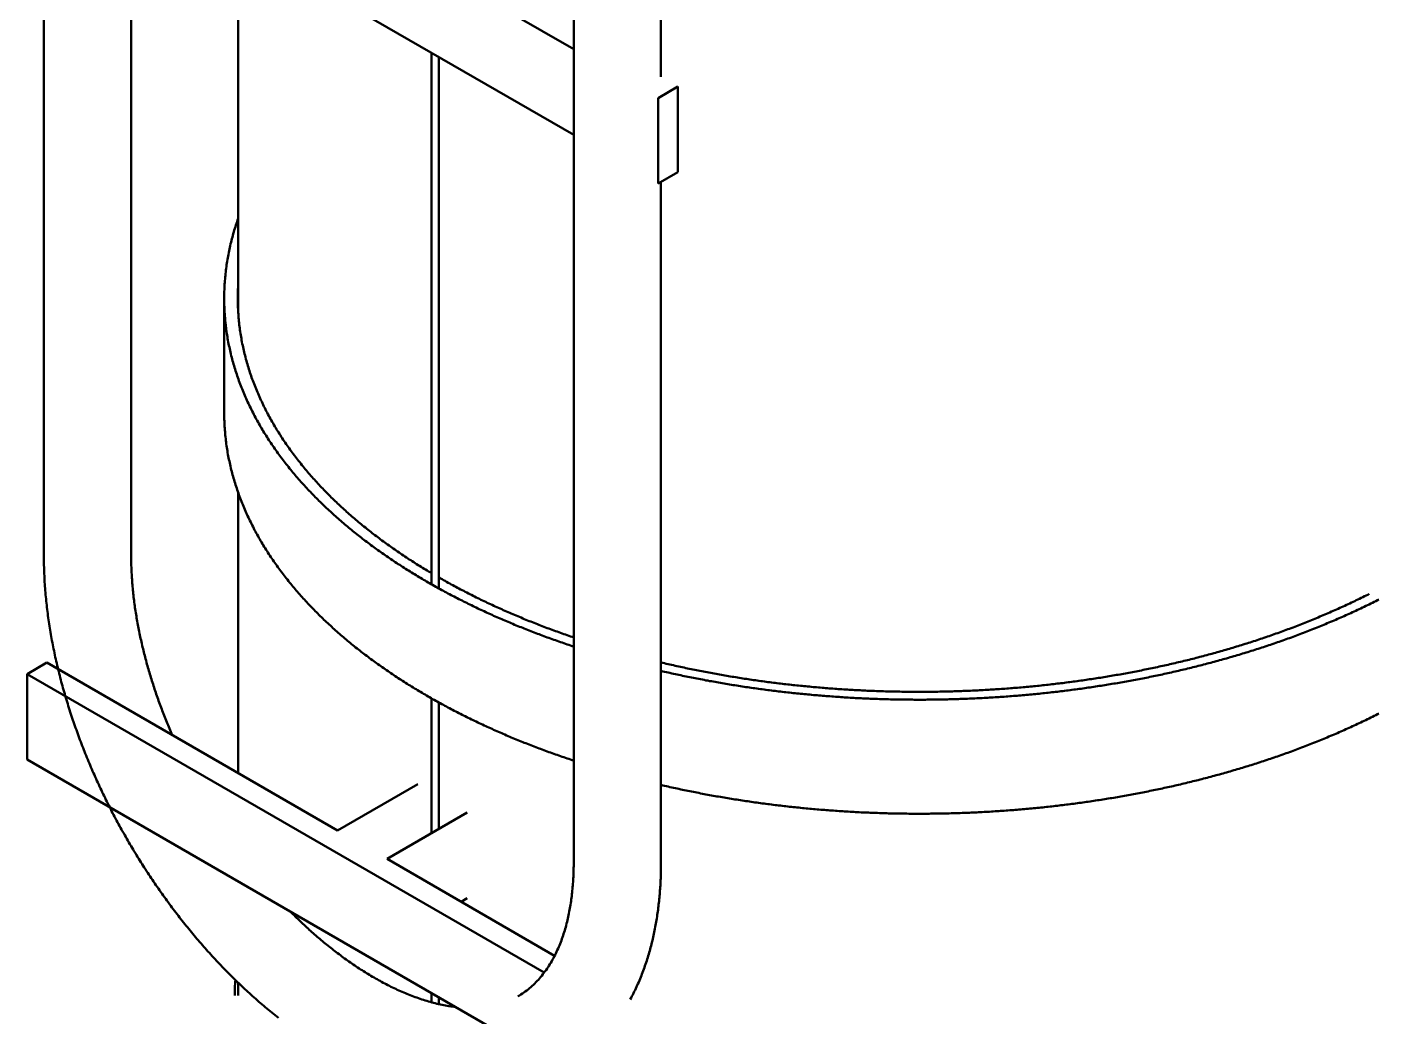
# Model space of a CAD drawing. Header units: millimetres. Extents: x 0 to 594, y 0 to 420.
# Drawn here: x 448.95 to 487.65, y 213.34 to 241.69 of the extents above; entities that cross this region are included whole.
import ezdxf

# ---------------------------------------------------------------- set-up
doc = ezdxf.new("R2010")
doc.units = ezdxf.units.MM
doc.layers.add('01-VISIBLE', color=7, linetype='CONTINUOUS', lineweight=50)

msp = doc.modelspace()

# ---------------------------------------------------------------- linework, layer by layer
at = {"layer": '01-VISIBLE'}
for p, q in [((449.431, 226.52), (449.431, 269.863)), ((464.598, 261.106), (464.598, 217.763)), ((467.098, 261.106), (467.098, 240.264)), ((448.949, 250.089), (464.598, 241.054)), ((448.949, 247.64), (464.598, 238.604)), ((451.931, 226.52), (451.931, 245.918)), ((454.993, 233.558), (454.993, 244.15)), ((460.53, 225.732), (460.53, 240.953)), ((460.742, 225.613), (460.742, 240.831)), ((467.015, 239.659), (467.581, 239.985)), ((467.581, 237.536), (467.581, 239.985)), ((467.015, 237.209), (467.015, 239.659)), ((467.015, 237.209), (467.581, 237.536)), ((467.098, 237.257), (467.098, 217.763)), ((454.593, 230.652), (454.593, 233.918)), ((454.993, 220.327), (454.993, 228.36)), ((448.949, 223.164), (449.514, 223.49)), ((449.514, 223.49), (457.84, 218.683)), ((448.949, 220.714), (448.949, 223.164)), ((448.949, 223.164), (463.755, 214.615)), ((460.53, 218.603), (460.53, 222.466)), ((460.742, 218.726), (460.742, 222.347)), ((448.949, 220.714), (467.015, 210.284)), ((457.84, 218.683), (460.138, 220.01)), ((459.255, 217.867), (461.553, 219.194)), ((459.255, 217.867), (464.053, 215.096)), ((461.376, 216.642), (461.553, 216.744)), ((454.993, 213.955), (454.993, 214.324)), ((460.53, 213.762), (460.53, 214.028)), ((460.742, 213.709), (460.742, 213.905))]:
    msp.add_line(p, q, dxfattribs=at)
for points in [[(454.993, 236.21), (454.976, 236.162), (454.96, 236.114), (454.944, 236.066), (454.928, 236.018), (454.912, 235.969), (454.897, 235.921), (454.883, 235.872), (454.868, 235.823), (454.854, 235.774), (454.84, 235.726), (454.827, 235.676), (454.814, 235.627), (454.801, 235.578), (454.789, 235.529), (454.777, 235.479), (454.766, 235.43), (454.755, 235.38), (454.744, 235.331), (454.733, 235.281), (454.723, 235.231), (454.713, 235.181), (454.704, 235.131), (454.695, 235.081), (454.686, 235.031), (454.678, 234.981), (454.67, 234.931), (454.663, 234.881), (454.656, 234.83), (454.649, 234.78), (454.642, 234.729), (454.636, 234.679), (454.631, 234.628), (454.626, 234.578), (454.621, 234.527), (454.616, 234.477), (454.612, 234.426), (454.608, 234.375), (454.605, 234.325), (454.602, 234.274), (454.6, 234.223), (454.598, 234.172), (454.596, 234.122), (454.594, 234.071), (454.594, 234.02), (454.593, 233.969), (454.593, 233.918)], [(454.993, 234.279), (454.99, 234.227), (454.988, 234.176), (454.986, 234.124), (454.985, 234.073), (454.984, 234.021), (454.983, 233.97), (454.983, 233.918)], [(454.593, 233.918), (454.593, 233.868), (454.593, 233.818), (454.594, 233.768), (454.596, 233.718), (454.597, 233.668), (454.6, 233.618), (454.602, 233.567), (454.605, 233.517), (454.608, 233.467), (454.612, 233.417), (454.616, 233.367), (454.62, 233.317), (454.625, 233.267), (454.63, 233.218), (454.635, 233.168), (454.641, 233.118), (454.647, 233.068), (454.654, 233.018), (454.661, 232.969), (454.668, 232.919), (454.676, 232.87), (454.684, 232.82), (454.692, 232.771), (454.701, 232.721), (454.71, 232.672), (454.72, 232.623), (454.73, 232.573), (454.74, 232.524), (454.75, 232.475), (454.761, 232.426), (454.772, 232.378), (454.784, 232.329), (454.796, 232.28), (454.808, 232.231), (454.821, 232.183), (454.834, 232.134), (454.847, 232.086), (454.861, 232.038), (454.875, 231.99), (454.889, 231.942), (454.904, 231.894), (454.919, 231.846), (454.934, 231.798), (454.95, 231.75), (454.966, 231.703), (454.982, 231.656), (454.999, 231.608), (455.016, 231.561), (455.033, 231.514), (455.051, 231.467), (455.069, 231.42), (455.087, 231.373), (455.106, 231.327), (455.124, 231.28), (455.144, 231.234), (455.163, 231.188), (455.183, 231.142), (455.203, 231.096), (455.223, 231.05), (455.244, 231.004), (455.264, 230.958), (455.286, 230.913), (455.307, 230.868), (455.329, 230.822), (455.351, 230.777), (455.373, 230.732), (455.396, 230.688), (455.418, 230.643), (455.442, 230.599), (455.465, 230.554), (455.489, 230.51), (455.512, 230.466), (455.537, 230.422), (455.561, 230.378), (455.586, 230.334), (455.611, 230.291), (455.636, 230.247), (455.661, 230.204), (455.687, 230.161), (455.713, 230.118), (455.739, 230.075), (455.765, 230.033), (455.792, 229.99), (455.819, 229.948), (455.846, 229.906), (455.873, 229.864), (455.901, 229.822), (455.928, 229.78), (455.956, 229.738), (455.985, 229.697), (456.013, 229.656), (456.042, 229.614), (456.071, 229.573), (456.1, 229.533), (456.129, 229.492), (456.158, 229.451), (456.188, 229.411), (456.218, 229.371), (456.248, 229.33), (456.278, 229.291), (456.309, 229.251), (456.34, 229.211), (456.371, 229.172), (456.402, 229.132), (456.433, 229.093), (456.464, 229.054), (456.496, 229.015), (456.528, 228.976), (456.56, 228.938), (456.592, 228.899), (456.624, 228.861), (456.657, 228.823), (456.69, 228.785), (456.723, 228.747), (456.756, 228.709), (456.789, 228.672), (456.822, 228.634), (456.856, 228.597), (456.89, 228.56), (456.923, 228.523), (456.958, 228.486), (456.992, 228.449), (457.026, 228.413), (457.061, 228.377), (457.095, 228.34), (457.13, 228.304), (457.165, 228.268), (457.2, 228.233), (457.236, 228.197), (457.271, 228.161), (457.307, 228.126), (457.342, 228.091), (457.378, 228.056), (457.414, 228.021), (457.45, 227.986), (457.487, 227.952), (457.523, 227.917), (457.56, 227.883), (457.596, 227.849), (457.633, 227.815), (457.67, 227.781), (457.707, 227.747), (457.744, 227.713), (457.782, 227.68), (457.819, 227.646), (457.857, 227.613), (457.895, 227.58), (457.932, 227.547), (457.97, 227.515), (458.009, 227.482), (458.047, 227.449), (458.085, 227.417), (458.123, 227.385), (458.162, 227.353), (458.201, 227.321), (458.239, 227.289), (458.278, 227.257), (458.317, 227.226), (458.356, 227.194), (458.396, 227.163), (458.435, 227.132), (458.474, 227.101), (458.514, 227.07), (458.554, 227.04), (458.593, 227.009), (458.633, 226.978), (458.673, 226.948), (458.713, 226.918), (458.753, 226.888), (458.794, 226.858), (458.834, 226.828), (458.874, 226.798), (458.915, 226.769), (458.955, 226.74), (458.996, 226.71), (459.037, 226.681), (459.078, 226.652), (459.119, 226.623), (459.16, 226.594), (459.201, 226.566), (459.242, 226.537), (459.284, 226.509), (459.325, 226.481), (459.367, 226.453), (459.408, 226.425), (459.45, 226.397), (459.492, 226.369), (459.534, 226.341), (459.576, 226.314), (459.618, 226.286), (459.66, 226.259), (459.702, 226.232), (459.744, 226.205), (459.786, 226.178), (459.829, 226.151), (459.871, 226.125), (459.914, 226.098), (459.956, 226.072), (459.999, 226.045), (460.042, 226.019), (460.085, 225.993), (460.128, 225.967), (460.171, 225.941), (460.214, 225.916), (460.257, 225.89), (460.3, 225.865), (460.343, 225.839), (460.387, 225.814), (460.43, 225.789), (460.474, 225.764), (460.517, 225.739), (460.561, 225.714), (460.605, 225.69), (460.648, 225.665), (460.692, 225.641), (460.736, 225.616), (460.78, 225.592), (460.824, 225.568), (460.868, 225.544), (460.912, 225.52), (460.956, 225.497), (461, 225.473), (461.045, 225.45), (461.089, 225.426), (461.133, 225.403), (461.178, 225.38), (461.222, 225.357), (461.267, 225.334), (461.312, 225.311), (461.356, 225.288), (461.401, 225.265), (461.446, 225.243), (461.491, 225.22), (461.536, 225.198), (461.581, 225.176), (461.626, 225.154), (461.671, 225.132), (461.716, 225.11), (461.761, 225.088), (461.806, 225.066), (461.852, 225.045), (461.897, 225.023), (461.942, 225.002), (461.988, 224.981), (462.033, 224.96), (462.079, 224.939), (462.124, 224.918), (462.17, 224.897), (462.216, 224.876), (462.261, 224.856), (462.307, 224.835), (462.353, 224.815), (462.399, 224.794), (462.445, 224.774), (462.491, 224.754), (462.537, 224.734), (462.583, 224.714), (462.629, 224.694), (462.675, 224.674), (462.721, 224.655), (462.767, 224.635), (462.813, 224.616), (462.86, 224.597), (462.906, 224.577), (462.952, 224.558), (462.999, 224.539), (463.045, 224.52), (463.092, 224.502), (463.138, 224.483), (463.185, 224.464), (463.231, 224.446), (463.278, 224.427), (463.325, 224.409), (463.371, 224.391), (463.418, 224.373), (463.465, 224.355), (463.512, 224.337), (463.559, 224.319), (463.606, 224.301), (463.652, 224.283), (463.699, 224.266), (463.746, 224.248), (463.794, 224.231), (463.841, 224.214), (463.888, 224.196), (463.935, 224.179), (463.982, 224.162), (464.029, 224.145), (464.076, 224.129), (464.124, 224.112), (464.171, 224.095), (464.218, 224.079), (464.266, 224.062), (464.313, 224.046), (464.361, 224.03), (464.408, 224.014), (464.456, 223.998), (464.503, 223.982), (464.551, 223.966), (464.598, 223.95)], [(454.983, 233.918), (454.983, 233.868), (454.984, 233.818), (454.984, 233.768), (454.986, 233.718), (454.988, 233.668), (454.99, 233.618), (454.992, 233.568), (454.995, 233.518), (454.998, 233.468), (455.002, 233.418), (455.006, 233.368), (455.01, 233.318), (455.015, 233.268), (455.02, 233.218), (455.026, 233.168), (455.032, 233.119), (455.038, 233.069), (455.045, 233.019), (455.052, 232.97), (455.06, 232.92), (455.067, 232.87), (455.076, 232.821), (455.084, 232.772), (455.093, 232.722), (455.102, 232.673), (455.112, 232.624), (455.122, 232.575), (455.132, 232.526), (455.143, 232.477), (455.154, 232.428), (455.166, 232.379), (455.178, 232.331), (455.19, 232.282), (455.202, 232.233), (455.215, 232.185), (455.228, 232.137), (455.242, 232.088), (455.256, 232.04), (455.27, 231.992), (455.285, 231.944), (455.3, 231.896), (455.315, 231.849), (455.33, 231.801), (455.346, 231.754), (455.363, 231.706), (455.379, 231.659), (455.396, 231.612), (455.413, 231.565), (455.431, 231.518), (455.449, 231.471), (455.467, 231.424), (455.486, 231.378), (455.504, 231.331), (455.523, 231.285), (455.543, 231.239), (455.563, 231.193), (455.583, 231.147), (455.603, 231.101), (455.624, 231.055), (455.644, 231.01), (455.666, 230.964), (455.687, 230.919), (455.709, 230.874), (455.731, 230.829), (455.753, 230.784), (455.776, 230.739), (455.799, 230.695), (455.822, 230.65), (455.845, 230.606), (455.869, 230.562), (455.893, 230.518), (455.917, 230.474), (455.942, 230.43), (455.967, 230.387), (455.992, 230.343), (456.017, 230.3), (456.042, 230.257), (456.068, 230.214), (456.094, 230.171), (456.12, 230.128), (456.147, 230.086), (456.174, 230.043), (456.201, 230.001), (456.228, 229.959), (456.255, 229.917), (456.283, 229.875), (456.311, 229.834), (456.339, 229.792), (456.367, 229.751), (456.396, 229.71), (456.425, 229.669), (456.454, 229.628), (456.483, 229.587), (456.512, 229.546), (456.542, 229.506), (456.572, 229.466), (456.602, 229.426), (456.632, 229.386), (456.662, 229.346), (456.693, 229.306), (456.724, 229.267), (456.755, 229.227), (456.786, 229.188), (456.818, 229.149), (456.849, 229.11), (456.881, 229.072), (456.913, 229.033), (456.945, 228.995), (456.978, 228.956), (457.01, 228.918), (457.043, 228.88), (457.076, 228.843), (457.109, 228.805), (457.142, 228.767), (457.176, 228.73), (457.209, 228.693), (457.243, 228.656), (457.277, 228.619), (457.311, 228.582), (457.345, 228.546), (457.379, 228.509), (457.414, 228.473), (457.449, 228.437), (457.484, 228.401), (457.519, 228.365), (457.554, 228.329), (457.589, 228.294), (457.625, 228.258), (457.66, 228.223), (457.696, 228.188), (457.732, 228.153), (457.768, 228.118), (457.804, 228.084), (457.841, 228.049), (457.877, 228.015), (457.914, 227.98), (457.95, 227.946), (457.987, 227.912), (458.024, 227.879), (458.061, 227.845), (458.099, 227.812), (458.136, 227.778), (458.174, 227.745), (458.211, 227.712), (458.249, 227.679), (458.287, 227.646), (458.325, 227.614), (458.363, 227.581), (458.401, 227.549), (458.44, 227.517), (458.478, 227.485), (458.517, 227.453), (458.556, 227.421), (458.595, 227.389), (458.634, 227.358), (458.673, 227.326), (458.712, 227.295), (458.751, 227.264), (458.791, 227.233), (458.83, 227.202), (458.87, 227.171), (458.909, 227.141), (458.949, 227.11), (458.989, 227.08), (459.029, 227.05), (459.069, 227.02), (459.11, 226.99), (459.15, 226.96), (459.19, 226.931), (459.231, 226.901), (459.271, 226.872), (459.312, 226.843), (459.353, 226.814), (459.394, 226.785), (459.435, 226.756), (459.476, 226.727), (459.517, 226.699), (459.558, 226.67), (459.6, 226.642), (459.641, 226.614), (459.683, 226.586), (459.724, 226.558), (459.766, 226.53), (459.808, 226.502), (459.85, 226.475), (459.892, 226.447), (459.934, 226.42), (459.976, 226.393), (460.018, 226.366), (460.06, 226.339), (460.103, 226.312), (460.145, 226.285), (460.187, 226.259), (460.23, 226.232), (460.273, 226.206), (460.315, 226.18), (460.358, 226.154), (460.401, 226.128), (460.444, 226.102), (460.487, 226.076), (460.53, 226.051)], [(454.593, 230.652), (454.593, 230.602), (454.593, 230.552), (454.594, 230.502), (454.596, 230.452), (454.597, 230.402), (454.6, 230.352), (454.602, 230.301), (454.605, 230.251), (454.608, 230.201), (454.612, 230.151), (454.616, 230.101), (454.62, 230.051), (454.625, 230.001), (454.63, 229.952), (454.635, 229.902), (454.641, 229.852), (454.647, 229.802), (454.654, 229.752), (454.661, 229.703), (454.668, 229.653), (454.676, 229.604), (454.684, 229.554), (454.692, 229.505), (454.701, 229.455), (454.71, 229.406), (454.72, 229.357), (454.73, 229.307), (454.74, 229.258), (454.75, 229.209), (454.761, 229.16), (454.772, 229.112), (454.784, 229.063), (454.796, 229.014), (454.808, 228.965), (454.821, 228.917), (454.834, 228.868), (454.847, 228.82), (454.861, 228.772), (454.875, 228.724), (454.889, 228.676), (454.904, 228.628), (454.919, 228.58), (454.934, 228.532), (454.95, 228.485), (454.966, 228.437), (454.982, 228.39), (454.999, 228.342), (455.016, 228.295), (455.033, 228.248), (455.051, 228.201), (455.069, 228.154), (455.087, 228.107), (455.106, 228.061), (455.124, 228.014), (455.144, 227.968), (455.163, 227.922), (455.183, 227.876), (455.203, 227.83), (455.223, 227.784), (455.244, 227.738), (455.264, 227.692), (455.286, 227.647), (455.307, 227.602), (455.329, 227.556), (455.351, 227.511), (455.373, 227.466), (455.396, 227.422), (455.418, 227.377), (455.442, 227.333), (455.465, 227.288), (455.489, 227.244), (455.512, 227.2), (455.537, 227.156), (455.561, 227.112), (455.586, 227.068), (455.611, 227.025), (455.636, 226.981), (455.661, 226.938), (455.687, 226.895), (455.713, 226.852), (455.739, 226.809), (455.765, 226.767), (455.792, 226.724), (455.819, 226.682), (455.846, 226.64), (455.873, 226.598), (455.901, 226.556), (455.928, 226.514), (455.956, 226.472), (455.985, 226.431), (456.013, 226.39), (456.042, 226.348), (456.071, 226.307), (456.1, 226.267), (456.129, 226.226), (456.158, 226.185), (456.188, 226.145), (456.218, 226.105), (456.248, 226.064), (456.278, 226.025), (456.309, 225.985), (456.34, 225.945), (456.371, 225.906), (456.402, 225.866), (456.433, 225.827), (456.464, 225.788), (456.496, 225.749), (456.528, 225.71), (456.56, 225.672), (456.592, 225.633), (456.624, 225.595), (456.657, 225.557), (456.69, 225.519), (456.723, 225.481), (456.756, 225.443), (456.789, 225.406), (456.822, 225.368), (456.856, 225.331), (456.89, 225.294), (456.923, 225.257), (456.958, 225.22), (456.992, 225.183), (457.026, 225.147), (457.061, 225.111), (457.095, 225.074), (457.13, 225.038), (457.165, 225.002), (457.2, 224.967), (457.236, 224.931), (457.271, 224.895), (457.307, 224.86), (457.342, 224.825), (457.378, 224.79), (457.414, 224.755), (457.45, 224.72), (457.487, 224.686), (457.523, 224.651), (457.56, 224.617), (457.596, 224.583), (457.633, 224.549), (457.67, 224.515), (457.707, 224.481), (457.744, 224.447), (457.782, 224.414), (457.819, 224.381), (457.857, 224.347), (457.895, 224.314), (457.932, 224.281), (457.97, 224.249), (458.009, 224.216), (458.047, 224.183), (458.085, 224.151), (458.123, 224.119), (458.162, 224.087), (458.201, 224.055), (458.239, 224.023), (458.278, 223.991), (458.317, 223.96), (458.356, 223.928), (458.396, 223.897), (458.435, 223.866), (458.474, 223.835), (458.514, 223.804), (458.554, 223.774), (458.593, 223.743), (458.633, 223.712), (458.673, 223.682), (458.713, 223.652), (458.753, 223.622), (458.794, 223.592), (458.834, 223.562), (458.874, 223.533), (458.915, 223.503), (458.955, 223.474), (458.996, 223.444), (459.037, 223.415), (459.078, 223.386), (459.119, 223.357), (459.16, 223.328), (459.201, 223.3), (459.242, 223.271), (459.284, 223.243), (459.325, 223.215), (459.367, 223.187), (459.408, 223.159), (459.45, 223.131), (459.492, 223.103), (459.534, 223.075), (459.576, 223.048), (459.618, 223.02), (459.66, 222.993), (459.702, 222.966), (459.744, 222.939), (459.786, 222.912), (459.829, 222.885), (459.871, 222.859), (459.914, 222.832), (459.956, 222.806), (459.999, 222.779), (460.042, 222.753), (460.085, 222.727), (460.128, 222.701), (460.171, 222.675), (460.214, 222.65), (460.257, 222.624), (460.3, 222.599), (460.343, 222.573), (460.387, 222.548), (460.43, 222.523), (460.474, 222.498), (460.517, 222.473), (460.561, 222.448), (460.605, 222.424), (460.648, 222.399), (460.692, 222.375), (460.736, 222.351), (460.78, 222.326), (460.824, 222.302), (460.868, 222.278), (460.912, 222.254), (460.956, 222.231), (461, 222.207), (461.045, 222.184), (461.089, 222.16), (461.133, 222.137), (461.178, 222.114), (461.222, 222.091), (461.267, 222.068), (461.312, 222.045), (461.356, 222.022), (461.401, 221.999), (461.446, 221.977), (461.491, 221.954), (461.536, 221.932), (461.581, 221.91), (461.626, 221.888), (461.671, 221.866), (461.716, 221.844), (461.761, 221.822), (461.806, 221.8), (461.852, 221.779), (461.897, 221.757), (461.942, 221.736), (461.988, 221.715), (462.033, 221.694), (462.079, 221.673), (462.124, 221.652), (462.17, 221.631), (462.216, 221.61), (462.261, 221.59), (462.307, 221.569), (462.353, 221.549), (462.399, 221.528), (462.445, 221.508), (462.491, 221.488), (462.537, 221.468), (462.583, 221.448), (462.629, 221.428), (462.675, 221.408), (462.721, 221.389), (462.767, 221.369), (462.813, 221.35), (462.86, 221.331), (462.906, 221.311), (462.952, 221.292), (462.999, 221.273), (463.045, 221.254), (463.092, 221.236), (463.138, 221.217), (463.185, 221.198), (463.231, 221.18), (463.278, 221.161), (463.325, 221.143), (463.371, 221.125), (463.418, 221.107), (463.465, 221.089), (463.512, 221.071), (463.559, 221.053), (463.606, 221.035), (463.652, 221.017), (463.699, 221), (463.746, 220.982), (463.794, 220.965), (463.841, 220.948), (463.888, 220.93), (463.935, 220.913), (463.982, 220.896), (464.029, 220.879), (464.076, 220.863), (464.124, 220.846), (464.171, 220.829), (464.218, 220.813), (464.266, 220.796), (464.313, 220.78), (464.361, 220.764), (464.408, 220.748), (464.456, 220.732), (464.503, 220.716), (464.551, 220.7), (464.598, 220.684)], [(456.145, 213.319), (456.097, 213.356), (456.05, 213.394), (456.003, 213.431), (455.956, 213.469), (455.91, 213.508), (455.863, 213.546), (455.817, 213.585), (455.77, 213.623), (455.724, 213.662), (455.678, 213.701), (455.633, 213.741), (455.587, 213.78), (455.541, 213.82), (455.496, 213.86), (455.451, 213.9), (455.406, 213.94), (455.361, 213.98), (455.317, 214.021), (455.272, 214.062), (455.228, 214.102), (455.183, 214.143), (455.139, 214.185), (455.095, 214.226), (455.052, 214.268), (455.008, 214.309), (454.965, 214.351), (454.921, 214.393), (454.878, 214.436), (454.835, 214.478), (454.793, 214.52), (454.75, 214.563), (454.707, 214.606), (454.665, 214.649), (454.623, 214.692), (454.581, 214.735), (454.539, 214.779), (454.497, 214.822), (454.456, 214.866), (454.414, 214.91), (454.373, 214.954), (454.332, 214.998), (454.291, 215.042), (454.25, 215.087), (454.209, 215.131), (454.169, 215.176), (454.129, 215.221), (454.088, 215.266), (454.048, 215.311), (454.008, 215.356), (453.969, 215.402), (453.929, 215.447), (453.89, 215.493), (453.85, 215.539), (453.811, 215.585), (453.772, 215.631), (453.734, 215.677), (453.695, 215.723), (453.656, 215.77), (453.618, 215.816), (453.58, 215.863), (453.542, 215.91), (453.504, 215.957), (453.466, 216.004), (453.429, 216.051), (453.391, 216.098), (453.354, 216.146), (453.317, 216.193), (453.28, 216.241), (453.243, 216.289), (453.206, 216.337), (453.17, 216.385), (453.133, 216.433), (453.097, 216.481), (453.061, 216.53), (453.025, 216.578), (452.989, 216.627), (452.954, 216.675), (452.918, 216.724), (452.883, 216.773), (452.848, 216.822), (452.813, 216.871), (452.778, 216.921), (452.743, 216.97), (452.709, 217.019), (452.674, 217.069), (452.64, 217.119), (452.606, 217.168), (452.572, 217.218), (452.538, 217.268), (452.505, 217.318), (452.471, 217.369), (452.438, 217.419), (452.405, 217.469), (452.372, 217.52), (452.339, 217.571), (452.306, 217.621), (452.274, 217.672), (452.241, 217.723), (452.209, 217.774), (452.177, 217.825), (452.145, 217.876), (452.113, 217.928), (452.082, 217.979), (452.05, 218.031), (452.019, 218.082), (451.988, 218.134), (451.957, 218.186), (451.926, 218.238), (451.896, 218.29), (451.865, 218.342), (451.835, 218.394), (451.805, 218.446), (451.775, 218.498), (451.745, 218.551), (451.715, 218.603), (451.686, 218.656), (451.656, 218.709), (451.627, 218.761), (451.598, 218.814), (451.569, 218.867), (451.54, 218.92), (451.512, 218.973), (451.483, 219.027), (451.455, 219.08), (451.427, 219.133), (451.399, 219.187), (451.371, 219.24), (451.344, 219.294), (451.316, 219.348), (451.289, 219.402), (451.262, 219.456), (451.235, 219.51), (451.208, 219.564), (451.182, 219.618), (451.155, 219.672), (451.129, 219.726), (451.103, 219.781), (451.077, 219.835), (451.051, 219.89), (451.026, 219.945), (451, 219.999), (450.975, 220.054), (450.95, 220.109), (450.925, 220.164), (450.9, 220.219), (450.876, 220.274), (450.852, 220.329), (450.827, 220.385), (450.803, 220.44), (450.779, 220.495), (450.756, 220.551), (450.732, 220.606), (450.709, 220.662), (450.686, 220.718), (450.663, 220.774), (450.64, 220.829), (450.617, 220.885), (450.595, 220.941), (450.573, 220.997), (450.551, 221.054), (450.529, 221.11), (450.507, 221.166), (450.486, 221.222), (450.464, 221.279), (450.443, 221.335), (450.422, 221.392), (450.401, 221.449), (450.381, 221.505), (450.36, 221.562), (450.34, 221.619), (450.32, 221.676), (450.3, 221.733), (450.28, 221.79), (450.261, 221.847), (450.242, 221.904), (450.223, 221.961), (450.204, 222.019), (450.185, 222.076), (450.167, 222.134), (450.148, 222.191), (450.13, 222.249), (450.112, 222.306), (450.095, 222.364), (450.077, 222.422), (450.06, 222.479), (450.043, 222.537), (450.026, 222.595), (450.009, 222.653), (449.993, 222.711), (449.976, 222.769), (449.96, 222.828), (449.945, 222.886), (449.929, 222.944), (449.914, 223.002), (449.898, 223.061), (449.883, 223.119), (449.869, 223.178), (449.854, 223.236), (449.84, 223.295), (449.826, 223.354), (449.812, 223.412), (449.798, 223.471), (449.784, 223.53), (449.771, 223.589), (449.758, 223.648), (449.745, 223.707), (449.733, 223.766), (449.721, 223.825), (449.708, 223.884), (449.697, 223.943), (449.685, 224.002), (449.674, 224.061), (449.662, 224.121), (449.652, 224.18), (449.641, 224.239), (449.63, 224.299), (449.62, 224.358), (449.61, 224.418), (449.601, 224.477), (449.591, 224.537), (449.582, 224.597), (449.573, 224.656), (449.564, 224.716), (449.556, 224.776), (449.548, 224.836), (449.54, 224.895), (449.532, 224.955), (449.525, 225.015), (449.518, 225.075), (449.511, 225.135), (449.504, 225.195), (449.498, 225.255), (449.492, 225.315), (449.486, 225.375), (449.48, 225.435), (449.475, 225.495), (449.47, 225.555), (449.466, 225.615), (449.461, 225.676), (449.457, 225.736), (449.453, 225.796), (449.45, 225.856), (449.447, 225.917), (449.444, 225.977), (449.441, 226.037), (449.439, 226.097), (449.437, 226.158), (449.435, 226.218), (449.433, 226.278), (449.432, 226.339), (449.432, 226.399), (449.431, 226.459), (449.431, 226.52)], [(451.931, 226.52), (451.931, 226.469), (451.931, 226.419), (451.932, 226.369), (451.933, 226.319), (451.934, 226.269), (451.936, 226.219), (451.938, 226.168), (451.94, 226.118), (451.942, 226.068), (451.945, 226.018), (451.947, 225.968), (451.951, 225.918), (451.954, 225.868), (451.957, 225.818), (451.961, 225.768), (451.965, 225.717), (451.97, 225.667), (451.974, 225.617), (451.979, 225.568), (451.984, 225.518), (451.989, 225.468), (451.995, 225.418), (452, 225.368), (452.006, 225.318), (452.012, 225.268), (452.019, 225.218), (452.025, 225.169), (452.032, 225.119), (452.039, 225.069), (452.046, 225.02), (452.054, 224.97), (452.062, 224.92), (452.069, 224.871), (452.078, 224.821), (452.086, 224.772), (452.094, 224.722), (452.103, 224.673), (452.112, 224.623), (452.121, 224.574), (452.13, 224.525), (452.14, 224.475), (452.149, 224.426), (452.159, 224.377), (452.169, 224.328), (452.18, 224.279), (452.19, 224.23), (452.201, 224.181), (452.212, 224.132), (452.223, 224.083), (452.234, 224.034), (452.245, 223.985), (452.257, 223.936), (452.269, 223.887), (452.28, 223.838), (452.293, 223.79), (452.305, 223.741), (452.317, 223.692), (452.33, 223.644), (452.343, 223.595), (452.356, 223.547), (452.369, 223.498), (452.382, 223.45), (452.396, 223.402), (452.409, 223.353), (452.423, 223.305), (452.437, 223.257), (452.451, 223.209), (452.466, 223.161), (452.48, 223.112), (452.495, 223.064), (452.51, 223.017), (452.525, 222.969), (452.54, 222.921), (452.555, 222.873), (452.57, 222.825), (452.586, 222.777), (452.602, 222.73), (452.618, 222.682), (452.634, 222.635), (452.65, 222.587), (452.666, 222.54), (452.683, 222.492), (452.7, 222.445), (452.716, 222.398), (452.733, 222.35), (452.751, 222.303), (452.768, 222.256), (452.785, 222.209), (452.803, 222.162), (452.821, 222.115), (452.839, 222.068), (452.857, 222.021), (452.875, 221.975), (452.893, 221.928), (452.912, 221.881), (452.93, 221.835), (452.949, 221.788), (452.968, 221.742), (452.987, 221.695), (453.006, 221.649), (453.025, 221.602), (453.045, 221.556), (453.065, 221.51), (453.084, 221.464), (453.104, 221.418)], [(460.742, 225.927), (460.786, 225.902), (460.83, 225.877), (460.874, 225.853), (460.918, 225.828), (460.961, 225.804), (461.005, 225.779), (461.05, 225.755), (461.094, 225.731), (461.138, 225.707), (461.182, 225.683), (461.227, 225.659), (461.271, 225.635), (461.315, 225.612), (461.36, 225.588), (461.405, 225.565), (461.449, 225.542), (461.494, 225.519), (461.539, 225.496), (461.583, 225.473), (461.628, 225.45), (461.673, 225.427), (461.718, 225.405), (461.763, 225.382), (461.808, 225.36), (461.853, 225.338), (461.899, 225.315), (461.944, 225.293), (461.989, 225.271), (462.035, 225.25), (462.08, 225.228), (462.126, 225.206), (462.171, 225.185), (462.217, 225.164), (462.262, 225.142), (462.308, 225.121), (462.354, 225.1), (462.399, 225.079), (462.445, 225.058), (462.491, 225.038), (462.537, 225.017), (462.583, 224.996), (462.629, 224.976), (462.675, 224.956), (462.721, 224.936), (462.767, 224.915), (462.813, 224.895), (462.86, 224.876), (462.906, 224.856), (462.952, 224.836), (462.999, 224.817), (463.045, 224.797), (463.091, 224.778), (463.138, 224.758), (463.184, 224.739), (463.231, 224.72), (463.278, 224.701), (463.324, 224.682), (463.371, 224.664), (463.418, 224.645), (463.465, 224.626), (463.511, 224.608), (463.558, 224.59), (463.605, 224.571), (463.652, 224.553), (463.699, 224.535), (463.746, 224.517), (463.793, 224.499), (463.84, 224.481), (463.887, 224.464), (463.934, 224.446), (463.982, 224.429), (464.029, 224.411), (464.076, 224.394), (464.123, 224.377), (464.171, 224.36), (464.218, 224.343), (464.266, 224.326), (464.313, 224.309), (464.36, 224.292), (464.408, 224.276), (464.456, 224.259), (464.503, 224.243), (464.551, 224.226), (464.598, 224.21)], [(467.098, 223.495), (467.149, 223.483), (467.199, 223.471), (467.25, 223.459), (467.301, 223.448), (467.351, 223.436), (467.402, 223.425), (467.452, 223.413), (467.503, 223.402), (467.554, 223.391), (467.604, 223.38), (467.655, 223.369), (467.706, 223.358), (467.757, 223.347), (467.807, 223.336), (467.858, 223.325), (467.909, 223.315), (467.96, 223.304), (468.011, 223.294), (468.062, 223.284), (468.113, 223.274), (468.163, 223.263), (468.214, 223.253), (468.265, 223.243), (468.316, 223.234), (468.367, 223.224), (468.418, 223.214), (468.469, 223.204), (468.52, 223.195), (468.571, 223.186), (468.622, 223.176), (468.673, 223.167), (468.724, 223.158), (468.776, 223.149), (468.827, 223.14), (468.878, 223.131), (468.929, 223.122), (468.98, 223.113), (469.031, 223.105), (469.083, 223.096), (469.134, 223.087), (469.185, 223.079), (469.236, 223.071), (469.287, 223.063), (469.339, 223.054), (469.39, 223.046), (469.441, 223.038), (469.493, 223.03), (469.544, 223.023), (469.595, 223.015), (469.646, 223.007), (469.698, 223), (469.749, 222.992), (469.801, 222.985), (469.852, 222.978), (469.903, 222.97), (469.955, 222.963), (470.006, 222.956), (470.058, 222.949), (470.109, 222.942), (470.161, 222.935), (470.212, 222.929), (470.263, 222.922), (470.315, 222.915), (470.366, 222.909), (470.418, 222.903), (470.469, 222.896), (470.521, 222.89), (470.573, 222.884), (470.624, 222.878), (470.676, 222.872), (470.727, 222.866), (470.779, 222.86), (470.83, 222.854), (470.882, 222.849), (470.934, 222.843), (470.985, 222.838), (471.037, 222.832), (471.088, 222.827), (471.14, 222.822), (471.192, 222.817), (471.243, 222.812), (471.295, 222.807), (471.347, 222.802), (471.398, 222.797), (471.45, 222.792), (471.502, 222.787), (471.553, 222.783), (471.605, 222.778), (471.657, 222.774), (471.709, 222.769), (471.76, 222.765), (471.812, 222.761), (471.864, 222.757), (471.915, 222.753), (471.967, 222.749), (472.019, 222.745), (472.071, 222.741), (472.123, 222.738), (472.174, 222.734), (472.226, 222.73), (472.278, 222.727), (472.33, 222.724), (472.381, 222.72), (472.433, 222.717), (472.485, 222.714), (472.537, 222.711), (472.589, 222.708), (472.641, 222.705), (472.692, 222.702), (472.744, 222.7), (472.796, 222.697), (472.848, 222.694), (472.9, 222.692), (472.952, 222.689), (473.003, 222.687), (473.055, 222.685), (473.107, 222.683), (473.159, 222.681), (473.211, 222.679), (473.263, 222.677), (473.315, 222.675), (473.366, 222.673), (473.418, 222.671), (473.47, 222.67), (473.522, 222.668), (473.574, 222.667), (473.626, 222.665), (473.678, 222.664), (473.73, 222.663), (473.782, 222.662), (473.833, 222.661), (473.885, 222.66), (473.937, 222.659), (473.989, 222.658), (474.041, 222.657), (474.093, 222.657), (474.145, 222.656), (474.197, 222.656), (474.249, 222.655), (474.3, 222.655), (474.352, 222.654), (474.404, 222.654), (474.456, 222.654), (474.508, 222.654), (474.56, 222.654), (474.612, 222.654), (474.664, 222.655), (474.716, 222.655), (474.768, 222.655), (474.819, 222.656), (474.871, 222.656), (474.923, 222.657), (474.975, 222.658), (475.027, 222.658), (475.079, 222.659), (475.131, 222.66), (475.183, 222.661), (475.235, 222.662), (475.287, 222.664), (475.338, 222.665), (475.39, 222.666), (475.442, 222.668), (475.494, 222.669), (475.546, 222.671), (475.598, 222.672), (475.65, 222.674), (475.702, 222.676), (475.753, 222.678), (475.805, 222.68), (475.857, 222.682), (475.909, 222.684), (475.961, 222.686), (476.013, 222.688), (476.065, 222.691), (476.116, 222.693), (476.168, 222.696), (476.22, 222.698), (476.272, 222.701), (476.324, 222.704), (476.376, 222.707), (476.427, 222.71), (476.479, 222.713), (476.531, 222.716), (476.583, 222.719), (476.635, 222.722), (476.686, 222.726), (476.738, 222.729), (476.79, 222.733), (476.842, 222.736), (476.894, 222.74), (476.945, 222.744), (476.997, 222.747), (477.049, 222.751), (477.101, 222.755), (477.152, 222.759), (477.204, 222.764), (477.256, 222.768), (477.307, 222.772), (477.359, 222.776), (477.411, 222.781), (477.463, 222.785), (477.514, 222.79), (477.566, 222.795), (477.618, 222.8), (477.669, 222.805), (477.721, 222.809), (477.773, 222.815), (477.824, 222.82), (477.876, 222.825), (477.928, 222.83), (477.979, 222.836), (478.031, 222.841), (478.082, 222.847), (478.134, 222.852), (478.186, 222.858), (478.237, 222.864), (478.289, 222.869), (478.34, 222.875), (478.392, 222.881), (478.443, 222.888), (478.495, 222.894), (478.546, 222.9), (478.598, 222.906), (478.649, 222.913), (478.701, 222.919), (478.752, 222.926), (478.804, 222.933), (478.855, 222.939), (478.907, 222.946), (478.958, 222.953), (479.01, 222.96), (479.061, 222.967), (479.113, 222.975), (479.164, 222.982), (479.215, 222.989), (479.267, 222.997), (479.318, 223.004), (479.369, 223.012), (479.421, 223.019), (479.472, 223.027), (479.523, 223.035), (479.575, 223.043), (479.626, 223.051), (479.677, 223.059), (479.728, 223.067), (479.78, 223.076), (479.831, 223.084), (479.882, 223.092), (479.933, 223.101), (479.984, 223.11), (480.036, 223.118), (480.087, 223.127), (480.138, 223.136), (480.189, 223.145), (480.24, 223.154), (480.291, 223.163), (480.342, 223.172), (480.393, 223.182), (480.444, 223.191), (480.495, 223.201), (480.546, 223.21), (480.597, 223.22), (480.648, 223.23), (480.699, 223.239), (480.75, 223.249), (480.801, 223.259), (480.852, 223.269), (480.903, 223.28), (480.954, 223.29), (481.005, 223.3), (481.056, 223.311), (481.106, 223.321), (481.157, 223.332), (481.208, 223.342), (481.259, 223.353), (481.31, 223.364), (481.36, 223.375), (481.411, 223.386), (481.462, 223.397), (481.512, 223.409), (481.563, 223.42), (481.614, 223.431), (481.664, 223.443), (481.715, 223.454), (481.765, 223.466), (481.816, 223.478), (481.866, 223.49), (481.917, 223.502), (481.967, 223.514), (482.018, 223.526), (482.068, 223.538), (482.119, 223.55), (482.169, 223.563), (482.22, 223.575), (482.27, 223.588), (482.32, 223.601), (482.371, 223.613), (482.421, 223.626), (482.471, 223.639), (482.521, 223.652), (482.572, 223.665), (482.622, 223.679), (482.672, 223.692), (482.722, 223.705), (482.772, 223.719), (482.822, 223.732), (482.872, 223.746), (482.922, 223.76), (482.972, 223.774), (483.022, 223.788), (483.072, 223.802), (483.122, 223.816), (483.172, 223.83), (483.222, 223.845), (483.272, 223.859), (483.322, 223.874), (483.371, 223.888), (483.421, 223.903), (483.471, 223.918), (483.521, 223.933), (483.57, 223.948), (483.62, 223.963), (483.67, 223.978), (483.719, 223.993), (483.769, 224.009), (483.818, 224.024), (483.868, 224.04), (483.917, 224.056), (483.967, 224.071), (484.016, 224.087), (484.065, 224.103), (484.115, 224.119), (484.164, 224.136), (484.213, 224.152), (484.263, 224.168), (484.312, 224.185), (484.361, 224.201), (484.41, 224.218), (484.459, 224.235), (484.508, 224.252), (484.557, 224.269), (484.606, 224.286), (484.655, 224.303), (484.704, 224.32), (484.753, 224.338), (484.802, 224.355), (484.851, 224.373), (484.9, 224.391), (484.948, 224.408), (484.997, 224.426), (485.046, 224.444), (485.094, 224.462), (485.143, 224.481), (485.192, 224.499), (485.24, 224.517), (485.289, 224.536), (485.337, 224.555), (485.385, 224.573), (485.434, 224.592), (485.482, 224.611), (485.53, 224.63), (485.579, 224.649), (485.627, 224.669), (485.675, 224.688), (485.723, 224.707), (485.771, 224.727), (485.819, 224.747), (485.867, 224.767), (485.915, 224.787), (485.963, 224.807), (486.011, 224.827), (486.059, 224.847), (486.106, 224.867), (486.154, 224.888), (486.202, 224.908), (486.249, 224.929), (486.297, 224.95), (486.344, 224.971), (486.392, 224.992), (486.439, 225.013), (486.487, 225.034), (486.534, 225.055), (486.581, 225.077), (486.628, 225.098), (486.675, 225.12), (486.723, 225.142), (486.77, 225.164), (486.817, 225.186), (486.864, 225.208), (486.91, 225.23), (486.957, 225.253), (487.004, 225.275), (487.051, 225.298), (487.097, 225.321), (487.144, 225.343), (487.191, 225.366), (487.237, 225.389), (487.283, 225.413), (487.33, 225.436), (487.376, 225.459)], [(467.098, 223.252), (467.15, 223.24), (467.201, 223.228), (467.252, 223.217), (467.304, 223.205), (467.355, 223.194), (467.406, 223.182), (467.458, 223.171), (467.509, 223.16), (467.561, 223.149), (467.612, 223.138), (467.663, 223.127), (467.715, 223.116), (467.766, 223.105), (467.818, 223.095), (467.87, 223.084), (467.921, 223.074), (467.973, 223.063), (468.024, 223.053), (468.076, 223.043), (468.128, 223.033), (468.179, 223.023), (468.231, 223.013), (468.283, 223.003), (468.334, 222.993), (468.386, 222.983), (468.438, 222.974), (468.489, 222.964), (468.541, 222.955), (468.593, 222.946), (468.645, 222.936), (468.697, 222.927), (468.748, 222.918), (468.8, 222.909), (468.852, 222.9), (468.904, 222.891), (468.956, 222.883), (469.008, 222.874), (469.06, 222.866), (469.112, 222.857), (469.164, 222.849), (469.215, 222.84), (469.267, 222.832), (469.319, 222.824), (469.371, 222.816), (469.423, 222.808), (469.475, 222.8), (469.527, 222.792), (469.58, 222.785), (469.632, 222.777), (469.684, 222.77), (469.736, 222.762), (469.788, 222.755), (469.84, 222.747), (469.892, 222.74), (469.944, 222.733), (469.996, 222.726), (470.048, 222.719), (470.101, 222.712), (470.153, 222.706), (470.205, 222.699), (470.257, 222.692), (470.309, 222.686), (470.362, 222.679), (470.414, 222.673), (470.466, 222.667), (470.518, 222.661), (470.571, 222.654), (470.623, 222.648), (470.675, 222.642), (470.727, 222.637), (470.78, 222.631), (470.832, 222.625), (470.884, 222.619), (470.937, 222.614), (470.989, 222.609), (471.041, 222.603), (471.094, 222.598), (471.146, 222.593), (471.198, 222.588), (471.251, 222.583), (471.303, 222.578), (471.356, 222.573), (471.408, 222.568), (471.46, 222.563), (471.513, 222.559), (471.565, 222.554), (471.618, 222.55), (471.67, 222.545), (471.722, 222.541), (471.775, 222.537), (471.827, 222.533), (471.88, 222.529), (471.932, 222.525), (471.985, 222.521), (472.037, 222.517), (472.09, 222.513), (472.142, 222.509), (472.195, 222.506), (472.247, 222.502), (472.3, 222.499), (472.352, 222.496), (472.405, 222.492), (472.457, 222.489), (472.51, 222.486), (472.562, 222.483), (472.615, 222.48), (472.667, 222.477), (472.72, 222.475), (472.772, 222.472), (472.825, 222.469), (472.877, 222.467), (472.93, 222.465), (472.983, 222.462), (473.035, 222.46), (473.088, 222.458), (473.14, 222.456), (473.193, 222.454), (473.245, 222.452), (473.298, 222.45), (473.351, 222.448), (473.403, 222.446), (473.456, 222.445), (473.508, 222.443), (473.561, 222.442), (473.614, 222.44), (473.666, 222.439), (473.719, 222.438), (473.771, 222.437), (473.824, 222.436), (473.877, 222.435), (473.929, 222.434), (473.982, 222.433), (474.034, 222.432), (474.087, 222.431), (474.14, 222.431), (474.192, 222.43), (474.245, 222.43), (474.297, 222.43), (474.35, 222.429), (474.403, 222.429), (474.455, 222.429), (474.508, 222.429), (474.561, 222.429), (474.613, 222.429), (474.666, 222.429), (474.718, 222.43), (474.771, 222.43), (474.824, 222.431), (474.876, 222.431), (474.929, 222.432), (474.981, 222.433), (475.034, 222.433), (475.087, 222.434), (475.139, 222.435), (475.192, 222.436), (475.244, 222.437), (475.297, 222.438), (475.35, 222.44), (475.402, 222.441), (475.455, 222.442), (475.507, 222.444), (475.56, 222.446), (475.613, 222.447), (475.665, 222.449), (475.718, 222.451), (475.77, 222.453), (475.823, 222.455), (475.875, 222.457), (475.928, 222.459), (475.981, 222.461), (476.033, 222.464), (476.086, 222.466), (476.138, 222.468), (476.191, 222.471), (476.243, 222.474), (476.296, 222.476), (476.348, 222.479), (476.401, 222.482), (476.454, 222.485), (476.506, 222.488), (476.559, 222.491), (476.611, 222.494), (476.664, 222.498), (476.716, 222.501), (476.769, 222.504), (476.821, 222.508), (476.874, 222.512), (476.926, 222.515), (476.979, 222.519), (477.031, 222.523), (477.083, 222.527), (477.136, 222.531), (477.188, 222.535), (477.241, 222.539), (477.293, 222.543), (477.346, 222.548), (477.398, 222.552), (477.451, 222.557), (477.503, 222.561), (477.555, 222.566), (477.608, 222.571), (477.66, 222.576), (477.713, 222.58), (477.765, 222.585), (477.817, 222.591), (477.87, 222.596), (477.922, 222.601), (477.974, 222.606), (478.027, 222.612), (478.079, 222.617), (478.131, 222.623), (478.184, 222.628), (478.236, 222.634), (478.288, 222.64), (478.34, 222.646), (478.393, 222.652), (478.445, 222.658), (478.497, 222.664), (478.549, 222.67), (478.602, 222.677), (478.654, 222.683), (478.706, 222.69), (478.758, 222.696), (478.811, 222.703), (478.863, 222.709), (478.915, 222.716), (478.967, 222.723), (479.019, 222.73), (479.071, 222.737), (479.123, 222.744), (479.176, 222.752), (479.228, 222.759), (479.28, 222.766), (479.332, 222.774), (479.384, 222.781), (479.436, 222.789), (479.488, 222.797), (479.54, 222.805), (479.592, 222.813), (479.644, 222.821), (479.696, 222.829), (479.748, 222.837), (479.8, 222.845), (479.852, 222.854), (479.904, 222.862), (479.956, 222.87), (480.008, 222.879), (480.06, 222.888), (480.111, 222.897), (480.163, 222.905), (480.215, 222.914), (480.267, 222.923), (480.319, 222.932), (480.371, 222.942), (480.422, 222.951), (480.474, 222.96), (480.526, 222.97), (480.578, 222.979), (480.629, 222.989), (480.681, 222.999), (480.733, 223.008), (480.784, 223.018), (480.836, 223.028), (480.888, 223.038), (480.939, 223.049), (480.991, 223.059), (481.043, 223.069), (481.094, 223.08), (481.146, 223.09), (481.197, 223.101), (481.249, 223.111), (481.3, 223.122), (481.352, 223.133), (481.403, 223.144), (481.455, 223.155), (481.506, 223.166), (481.557, 223.177), (481.609, 223.189), (481.66, 223.2), (481.711, 223.212), (481.763, 223.223), (481.814, 223.235), (481.865, 223.247), (481.917, 223.258), (481.968, 223.27), (482.019, 223.282), (482.07, 223.295), (482.121, 223.307), (482.173, 223.319), (482.224, 223.332), (482.275, 223.344), (482.326, 223.357), (482.377, 223.369), (482.428, 223.382), (482.479, 223.395), (482.53, 223.408), (482.581, 223.421), (482.632, 223.434), (482.683, 223.447), (482.734, 223.461), (482.785, 223.474), (482.836, 223.487), (482.886, 223.501), (482.937, 223.515), (482.988, 223.529), (483.039, 223.542), (483.089, 223.556), (483.14, 223.57), (483.191, 223.585), (483.241, 223.599), (483.292, 223.613), (483.343, 223.628), (483.393, 223.642), (483.444, 223.657), (483.494, 223.672), (483.545, 223.686), (483.595, 223.701), (483.646, 223.716), (483.696, 223.732), (483.746, 223.747), (483.797, 223.762), (483.847, 223.777), (483.897, 223.793), (483.947, 223.809), (483.998, 223.824), (484.048, 223.84), (484.098, 223.856), (484.148, 223.872), (484.198, 223.888), (484.248, 223.904), (484.298, 223.921), (484.348, 223.937), (484.398, 223.954), (484.448, 223.97), (484.498, 223.987), (484.548, 224.004), (484.598, 224.021), (484.648, 224.038), (484.697, 224.055), (484.747, 224.072), (484.797, 224.089), (484.846, 224.107), (484.896, 224.124), (484.946, 224.142), (484.995, 224.159), (485.045, 224.177), (485.094, 224.195), (485.144, 224.213), (485.193, 224.231), (485.242, 224.25), (485.292, 224.268), (485.341, 224.286), (485.39, 224.305), (485.439, 224.323), (485.488, 224.342), (485.538, 224.361), (485.587, 224.38), (485.636, 224.399), (485.685, 224.418), (485.734, 224.438), (485.783, 224.457), (485.831, 224.476), (485.88, 224.496), (485.929, 224.516), (485.978, 224.536), (486.026, 224.556), (486.075, 224.576), (486.124, 224.596), (486.172, 224.616), (486.221, 224.636), (486.269, 224.657), (486.318, 224.677), (486.366, 224.698), (486.414, 224.719), (486.463, 224.74), (486.511, 224.761), (486.559, 224.782), (486.607, 224.803), (486.655, 224.825), (486.703, 224.846), (486.751, 224.868), (486.799, 224.889), (486.847, 224.911), (486.895, 224.933), (486.943, 224.955), (486.99, 224.977), (487.038, 225), (487.086, 225.022), (487.133, 225.045), (487.181, 225.067), (487.228, 225.09), (487.275, 225.113), (487.323, 225.136), (487.37, 225.159), (487.417, 225.182), (487.464, 225.205), (487.512, 225.229), (487.559, 225.252), (487.606, 225.276), (487.652, 225.3)], [(467.098, 219.986), (467.15, 219.974), (467.201, 219.962), (467.252, 219.951), (467.304, 219.939), (467.355, 219.928), (467.406, 219.916), (467.458, 219.905), (467.509, 219.894), (467.561, 219.883), (467.612, 219.872), (467.663, 219.861), (467.715, 219.85), (467.766, 219.839), (467.818, 219.829), (467.87, 219.818), (467.921, 219.808), (467.973, 219.797), (468.024, 219.787), (468.076, 219.777), (468.128, 219.767), (468.179, 219.757), (468.231, 219.747), (468.283, 219.737), (468.334, 219.727), (468.386, 219.717), (468.438, 219.708), (468.489, 219.698), (468.541, 219.689), (468.593, 219.68), (468.645, 219.67), (468.697, 219.661), (468.748, 219.652), (468.8, 219.643), (468.852, 219.634), (468.904, 219.625), (468.956, 219.617), (469.008, 219.608), (469.06, 219.6), (469.112, 219.591), (469.164, 219.583), (469.215, 219.574), (469.267, 219.566), (469.319, 219.558), (469.371, 219.55), (469.423, 219.542), (469.475, 219.534), (469.527, 219.526), (469.58, 219.519), (469.632, 219.511), (469.684, 219.504), (469.736, 219.496), (469.788, 219.489), (469.84, 219.482), (469.892, 219.474), (469.944, 219.467), (469.996, 219.46), (470.048, 219.453), (470.101, 219.446), (470.153, 219.44), (470.205, 219.433), (470.257, 219.426), (470.309, 219.42), (470.362, 219.413), (470.414, 219.407), (470.466, 219.401), (470.518, 219.395), (470.571, 219.388), (470.623, 219.382), (470.675, 219.376), (470.727, 219.371), (470.78, 219.365), (470.832, 219.359), (470.884, 219.354), (470.937, 219.348), (470.989, 219.343), (471.041, 219.337), (471.094, 219.332), (471.146, 219.327), (471.198, 219.322), (471.251, 219.317), (471.303, 219.312), (471.356, 219.307), (471.408, 219.302), (471.46, 219.297), (471.513, 219.293), (471.565, 219.288), (471.618, 219.284), (471.67, 219.279), (471.722, 219.275), (471.775, 219.271), (471.827, 219.267), (471.88, 219.263), (471.932, 219.259), (471.985, 219.255), (472.037, 219.251), (472.09, 219.247), (472.142, 219.243), (472.195, 219.24), (472.247, 219.236), (472.3, 219.233), (472.352, 219.23), (472.405, 219.226), (472.457, 219.223), (472.51, 219.22), (472.562, 219.217), (472.615, 219.214), (472.667, 219.211), (472.72, 219.209), (472.772, 219.206), (472.825, 219.203), (472.877, 219.201), (472.93, 219.199), (472.983, 219.196), (473.035, 219.194), (473.088, 219.192), (473.14, 219.19), (473.193, 219.188), (473.245, 219.186), (473.298, 219.184), (473.351, 219.182), (473.403, 219.18), (473.456, 219.179), (473.508, 219.177), (473.561, 219.176), (473.614, 219.174), (473.666, 219.173), (473.719, 219.172), (473.771, 219.171), (473.824, 219.17), (473.877, 219.169), (473.929, 219.168), (473.982, 219.167), (474.034, 219.166), (474.087, 219.165), (474.14, 219.165), (474.192, 219.164), (474.245, 219.164), (474.297, 219.164), (474.35, 219.163), (474.403, 219.163), (474.455, 219.163), (474.508, 219.163), (474.561, 219.163), (474.613, 219.163), (474.666, 219.163), (474.718, 219.164), (474.771, 219.164), (474.824, 219.165), (474.876, 219.165), (474.929, 219.166), (474.981, 219.167), (475.034, 219.167), (475.087, 219.168), (475.139, 219.169), (475.192, 219.17), (475.244, 219.171), (475.297, 219.172), (475.35, 219.174), (475.402, 219.175), (475.455, 219.176), (475.507, 219.178), (475.56, 219.18), (475.613, 219.181), (475.665, 219.183), (475.718, 219.185), (475.77, 219.187), (475.823, 219.189), (475.875, 219.191), (475.928, 219.193), (475.981, 219.195), (476.033, 219.198), (476.086, 219.2), (476.138, 219.202), (476.191, 219.205), (476.243, 219.208), (476.296, 219.21), (476.348, 219.213), (476.401, 219.216), (476.454, 219.219), (476.506, 219.222), (476.559, 219.225), (476.611, 219.228), (476.664, 219.232), (476.716, 219.235), (476.769, 219.238), (476.821, 219.242), (476.874, 219.246), (476.926, 219.249), (476.979, 219.253), (477.031, 219.257), (477.083, 219.261), (477.136, 219.265), (477.188, 219.269), (477.241, 219.273), (477.293, 219.277), (477.346, 219.282), (477.398, 219.286), (477.451, 219.291), (477.503, 219.295), (477.555, 219.3), (477.608, 219.305), (477.66, 219.31), (477.713, 219.314), (477.765, 219.319), (477.817, 219.325), (477.87, 219.33), (477.922, 219.335), (477.974, 219.34), (478.027, 219.346), (478.079, 219.351), (478.131, 219.357), (478.184, 219.362), (478.236, 219.368), (478.288, 219.374), (478.34, 219.38), (478.393, 219.386), (478.445, 219.392), (478.497, 219.398), (478.549, 219.404), (478.602, 219.411), (478.654, 219.417), (478.706, 219.424), (478.758, 219.43), (478.811, 219.437), (478.863, 219.443), (478.915, 219.45), (478.967, 219.457), (479.019, 219.464), (479.071, 219.471), (479.123, 219.478), (479.176, 219.486), (479.228, 219.493), (479.28, 219.5), (479.332, 219.508), (479.384, 219.515), (479.436, 219.523), (479.488, 219.531), (479.54, 219.539), (479.592, 219.547), (479.644, 219.555), (479.696, 219.563), (479.748, 219.571), (479.8, 219.579), (479.852, 219.588), (479.904, 219.596), (479.956, 219.604), (480.008, 219.613), (480.06, 219.622), (480.111, 219.631), (480.163, 219.639), (480.215, 219.648), (480.267, 219.657), (480.319, 219.666), (480.371, 219.676), (480.422, 219.685), (480.474, 219.694), (480.526, 219.704), (480.578, 219.713), (480.629, 219.723), (480.681, 219.733), (480.733, 219.743), (480.784, 219.752), (480.836, 219.762), (480.888, 219.772), (480.939, 219.783), (480.991, 219.793), (481.043, 219.803), (481.094, 219.814), (481.146, 219.824), (481.197, 219.835), (481.249, 219.845), (481.3, 219.856), (481.352, 219.867), (481.403, 219.878), (481.455, 219.889), (481.506, 219.9), (481.557, 219.911), (481.609, 219.923), (481.66, 219.934), (481.711, 219.946), (481.763, 219.957), (481.814, 219.969), (481.865, 219.981), (481.917, 219.993), (481.968, 220.004), (482.019, 220.016), (482.07, 220.029), (482.121, 220.041), (482.173, 220.053), (482.224, 220.066), (482.275, 220.078), (482.326, 220.091), (482.377, 220.103), (482.428, 220.116), (482.479, 220.129), (482.53, 220.142), (482.581, 220.155), (482.632, 220.168), (482.683, 220.181), (482.734, 220.195), (482.785, 220.208), (482.836, 220.221), (482.886, 220.235), (482.937, 220.249), (482.988, 220.263), (483.039, 220.276), (483.089, 220.29), (483.14, 220.304), (483.191, 220.319), (483.241, 220.333), (483.292, 220.347), (483.343, 220.362), (483.393, 220.376), (483.444, 220.391), (483.494, 220.406), (483.545, 220.42), (483.595, 220.435), (483.646, 220.45), (483.696, 220.466), (483.746, 220.481), (483.797, 220.496), (483.847, 220.512), (483.897, 220.527), (483.947, 220.543), (483.998, 220.558), (484.048, 220.574), (484.098, 220.59), (484.148, 220.606), (484.198, 220.622), (484.248, 220.638), (484.298, 220.655), (484.348, 220.671), (484.398, 220.688), (484.448, 220.704), (484.498, 220.721), (484.548, 220.738), (484.598, 220.755), (484.648, 220.772), (484.697, 220.789), (484.747, 220.806), (484.797, 220.823), (484.846, 220.841), (484.896, 220.858), (484.946, 220.876), (484.995, 220.893), (485.045, 220.911), (485.094, 220.929), (485.144, 220.947), (485.193, 220.965), (485.242, 220.984), (485.292, 221.002), (485.341, 221.02), (485.39, 221.039), (485.439, 221.057), (485.488, 221.076), (485.538, 221.095), (485.587, 221.114), (485.636, 221.133), (485.685, 221.152), (485.734, 221.172), (485.783, 221.191), (485.831, 221.21), (485.88, 221.23), (485.929, 221.25), (485.978, 221.27), (486.026, 221.29), (486.075, 221.31), (486.124, 221.33), (486.172, 221.35), (486.221, 221.37), (486.269, 221.391), (486.318, 221.411), (486.366, 221.432), (486.414, 221.453), (486.463, 221.474), (486.511, 221.495), (486.559, 221.516), (486.607, 221.537), (486.655, 221.559), (486.703, 221.58), (486.751, 221.602), (486.799, 221.623), (486.847, 221.645), (486.895, 221.667), (486.943, 221.689), (486.99, 221.711), (487.038, 221.734), (487.086, 221.756), (487.133, 221.779), (487.181, 221.801), (487.228, 221.824), (487.275, 221.847), (487.323, 221.87), (487.37, 221.893), (487.417, 221.916), (487.464, 221.939), (487.512, 221.963), (487.559, 221.986), (487.606, 222.01), (487.652, 222.034)], [(463.002, 213.936), (463.046, 213.961), (463.088, 213.988), (463.131, 214.015), (463.172, 214.044), (463.213, 214.073), (463.254, 214.103), (463.293, 214.134), (463.332, 214.166), (463.371, 214.199), (463.408, 214.232), (463.445, 214.266), (463.482, 214.301), (463.517, 214.337), (463.552, 214.373), (463.587, 214.41), (463.62, 214.448), (463.653, 214.486), (463.685, 214.525), (463.717, 214.564), (463.747, 214.604), (463.777, 214.645), (463.807, 214.686), (463.836, 214.727), (463.864, 214.769), (463.891, 214.811), (463.918, 214.854), (463.944, 214.897), (463.969, 214.941), (463.994, 214.985), (464.018, 215.029), (464.042, 215.073), (464.065, 215.118), (464.087, 215.163), (464.109, 215.209), (464.13, 215.255), (464.15, 215.301), (464.17, 215.347), (464.19, 215.393), (464.209, 215.44), (464.227, 215.487), (464.245, 215.534), (464.262, 215.582), (464.279, 215.629), (464.295, 215.677), (464.311, 215.725), (464.326, 215.773), (464.341, 215.821), (464.355, 215.869), (464.369, 215.918), (464.382, 215.966), (464.395, 216.015), (464.407, 216.064), (464.419, 216.113), (464.431, 216.162), (464.442, 216.211), (464.452, 216.261), (464.462, 216.31), (464.472, 216.359), (464.482, 216.409), (464.491, 216.458), (464.499, 216.508), (464.507, 216.558), (464.515, 216.608), (464.523, 216.657), (464.53, 216.707), (464.536, 216.757), (464.543, 216.807), (464.548, 216.857), (464.554, 216.907), (464.559, 216.958), (464.564, 217.008), (464.569, 217.058), (464.573, 217.108), (464.577, 217.158), (464.58, 217.209), (464.583, 217.259), (464.586, 217.309), (464.589, 217.36), (464.591, 217.41), (464.593, 217.46), (464.595, 217.511), (464.596, 217.561), (464.597, 217.612), (464.598, 217.662), (464.598, 217.712), (464.598, 217.763)], [(467.098, 217.763), (467.098, 217.713), (467.098, 217.663), (467.097, 217.613), (467.097, 217.562), (467.096, 217.512), (467.094, 217.462), (467.093, 217.412), (467.091, 217.362), (467.089, 217.312), (467.087, 217.262), (467.085, 217.212), (467.082, 217.162), (467.079, 217.112), (467.076, 217.062), (467.073, 217.012), (467.069, 216.962), (467.065, 216.912), (467.061, 216.863), (467.057, 216.813), (467.052, 216.763), (467.047, 216.713), (467.042, 216.663), (467.037, 216.613), (467.031, 216.564), (467.025, 216.514), (467.019, 216.464), (467.013, 216.415), (467.006, 216.365), (466.999, 216.315), (466.992, 216.266), (466.984, 216.216), (466.977, 216.167), (466.969, 216.118), (466.96, 216.068), (466.952, 216.019), (466.943, 215.97), (466.934, 215.92), (466.924, 215.871), (466.914, 215.822), (466.904, 215.773), (466.894, 215.724), (466.883, 215.675), (466.872, 215.626), (466.861, 215.577), (466.85, 215.529), (466.838, 215.48), (466.826, 215.431), (466.813, 215.383), (466.801, 215.335), (466.788, 215.286), (466.774, 215.238), (466.761, 215.19), (466.747, 215.142), (466.732, 215.094), (466.718, 215.046), (466.703, 214.998), (466.688, 214.95), (466.672, 214.903), (466.656, 214.855), (466.64, 214.808), (466.623, 214.761), (466.606, 214.714), (466.589, 214.667), (466.572, 214.62), (466.554, 214.573), (466.536, 214.526), (466.517, 214.48), (466.498, 214.433), (466.479, 214.387), (466.459, 214.341), (466.439, 214.295), (466.419, 214.25), (466.398, 214.204), (466.377, 214.158), (466.356, 214.113), (466.334, 214.068), (466.312, 214.023), (466.29, 213.978), (466.267, 213.934), (466.244, 213.889), (466.22, 213.845)], [(456.487, 216.362), (456.522, 216.327), (456.557, 216.291), (456.593, 216.256), (456.629, 216.221), (456.665, 216.185), (456.701, 216.15), (456.737, 216.116), (456.773, 216.081), (456.809, 216.046), (456.846, 216.012), (456.882, 215.978), (456.919, 215.943), (456.956, 215.909), (456.993, 215.875), (457.03, 215.842), (457.067, 215.808), (457.105, 215.775), (457.142, 215.741), (457.18, 215.708), (457.218, 215.675), (457.256, 215.642), (457.294, 215.609), (457.332, 215.577), (457.37, 215.545), (457.408, 215.512), (457.447, 215.48), (457.486, 215.448), (457.525, 215.416), (457.563, 215.385), (457.603, 215.353), (457.642, 215.322), (457.681, 215.291), (457.721, 215.26), (457.76, 215.229), (457.8, 215.199), (457.84, 215.168), (457.88, 215.138), (457.92, 215.108), (457.96, 215.078), (458.001, 215.048), (458.041, 215.019), (458.082, 214.989), (458.123, 214.96), (458.164, 214.931), (458.205, 214.903), (458.246, 214.874), (458.288, 214.846), (458.329, 214.817), (458.371, 214.79), (458.413, 214.762), (458.455, 214.734), (458.497, 214.707), (458.539, 214.68), (458.581, 214.653), (458.624, 214.626), (458.667, 214.6), (458.709, 214.574), (458.752, 214.548), (458.795, 214.522), (458.839, 214.497), (458.882, 214.471), (458.925, 214.446), (458.969, 214.421), (459.013, 214.397), (459.057, 214.373), (459.101, 214.349), (459.145, 214.325), (459.189, 214.302), (459.234, 214.278), (459.278, 214.255), (459.323, 214.233), (459.368, 214.21), (459.413, 214.188), (459.458, 214.167), (459.504, 214.145), (459.549, 214.124), (459.595, 214.103), (459.641, 214.083), (459.687, 214.063), (459.733, 214.043), (459.779, 214.023), (459.825, 214.004), (459.872, 213.985), (459.918, 213.967), (459.965, 213.948), (460.012, 213.931), (460.059, 213.913), (460.106, 213.896), (460.154, 213.879), (460.201, 213.863), (460.249, 213.847), (460.296, 213.832), (460.344, 213.817), (460.392, 213.802), (460.44, 213.788), (460.489, 213.774), (460.537, 213.761), (460.585, 213.748), (460.634, 213.735), (460.683, 213.723), (460.732, 213.712), (460.781, 213.701), (460.83, 213.69), (460.879, 213.68), (460.928, 213.671), (460.977, 213.662), (461.027, 213.654), (461.077, 213.646), (461.126, 213.639), (461.176, 213.632), (461.226, 213.626)], [(454.912, 214.403), (454.908, 214.347), (454.905, 214.291), (454.902, 214.235), (454.9, 214.179), (454.899, 214.123), (454.898, 214.067), (454.897, 214.011), (454.897, 213.955)]]:
    msp.add_lwpolyline(points, dxfattribs=at)

doc.saveas('drawing.dxf')
